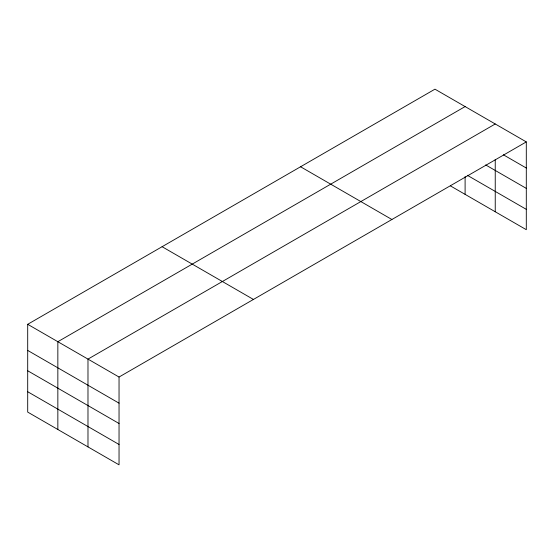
<?xml version="1.0" encoding="UTF-8"?>
<svg xmlns="http://www.w3.org/2000/svg" width="554" height="554" viewBox="0 0 554 554"><rect width="100%" height="100%" fill="white"/><g stroke="black" fill="none" stroke-linecap="round" stroke-linejoin="round"><path stroke-width="0.83" d="M526.3 141.907L434.959 89.173L27.7 324.305L27.7 412.093L119.041 464.827L119.041 377.039L526.3 141.907L526.3 229.695L450.402 185.874M495.241 159.427L495.241 211.767M465.104 106.576L57.845 341.707L57.845 429.495M495.241 123.978L87.982 359.11L87.982 446.898M503.378 154.795L526.3 168.028M485.685 164.933L526.3 188.381M467.306 175.286L526.3 209.35M300.566 166.768L391.907 219.502M162.093 246.71L253.434 299.444M27.7 324.305L119.041 377.039M27.7 350.426L119.041 403.16M27.7 370.771L119.041 423.505M27.7 391.74L119.041 444.474M465.104 176.56L465.104 194.364"/></g></svg>
